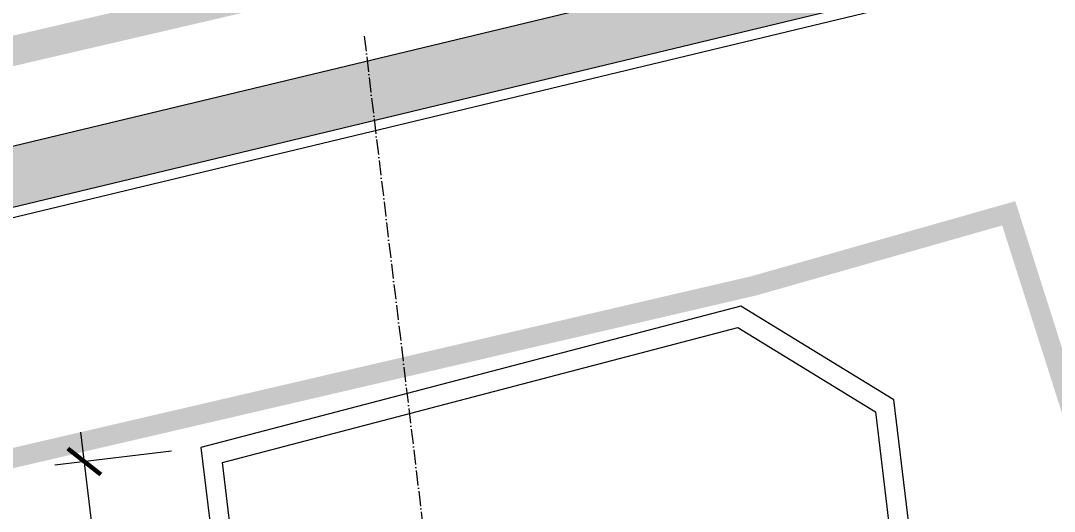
# Model space of a CAD drawing. Header units: millimetres. Extents: x -55734 to 118445, y -16290 to 119028.
# Drawn here: x 62700 to 73129, y 35291 to 40240 of the extents above; entities that cross this region are included whole.
import ezdxf
from ezdxf.xclip import XClip

# ---------------------------------------------------------------- set-up
doc = ezdxf.new("R2010")
doc.units = ezdxf.units.MM
doc.header["$XCLIPFRAME"] = 0
for name, pattern in [('Grid Line', [4.2, 3, -0.6, 0, -0.6]), ('HIDDEN2', [4.7625, 3.175, -1.5875]), ('PHANTOM', [63.5, 31.75, -6.35, 6.35, -6.35, 6.35, -6.35])]:
    doc.linetypes.add(name, pattern=pattern)
doc.layers.get('Defpoints').update_dxf_attribs({"color": 230})
doc.layers.add('CGXD', color=5, linetype='HIDDEN2')
doc.layers.add('RD-AB', color=4, linetype='PHANTOM')
for name, color, linetype, lineweight in [('DIM', 1, 'Continuous', 5), ('HATCH-1', 8, 'Continuous', 5), ('NET THAY 2', 55, 'Continuous', 5), ('NET-CAT', 3, 'Continuous', 15), ('NET-THAY', 2, 'Continuous', 9), ('TRUC', 225, 'Continuous', 5)]:
    doc.layers.add(name, color=color, linetype=linetype, lineweight=lineweight)
doc.styles.add('TA1', font='arial_0.ttf')
doc.dimstyles.new('D_200_KTx2', dxfattribs={"dimtxt": 400, "dimasz": 300, "dimexe": 300, "dimexo": 300, "dimgap": 160, "dimtad": 1, "dimdec": 0, "dimzin": 9, "dimtxsty": 'TA1', "dimblk": 'ARCHTICK', "dimcen": 1, "dimdle": 300, "dimclrd": 256, "dimclre": 256, "dimclrt": 7, "dimadec": 0, "dimazin": 0, "dimtfac": 1, "dimtdec": 0, "dimtix": 1, "dimtmove": 1, "dimatfit": 3, "dimldrblk": 'ARCHTICK', "dimfxl": 0, "dimtolj": 1, "dimtzin": 0, "dimlwd": -1, "dimlwe": -1, "dimarcsym": 0})

# ---------------------------------------------------------------- blocks, each defined once
blk = doc.blocks.new('_ArchTick')
at = {"color": 0, "const_width": 0.15}
blk.add_lwpolyline([(-0.5, -0.5), (0.5, 0.5)], dxfattribs=at)
blk = doc.blocks.new('*D21')
at = {"layer": 'Defpoints', "color": 0, "transparency": 16777216}
for p in [(74574, 43390), (74925, 41929), (44343, 34586)]:
    blk.add_point(p, dxfattribs=at)
at = {"layer": 'DIM', "transparency": 16777216}
for p, q in [((74855, 42221), (74504, 43682)), ((43700, 35977), (74866, 43460)), ((44273, 34878), (43922, 36339))]:
    blk.add_line(p, q, dxfattribs=at)
at = {"layer": 'DIM', "transparency": 16777216, "xscale": 300, "yscale": 300, "zscale": 300}
for p, rotation in [((74574, 43390), 13.50200419172087), ((43992, 36047), 193.5020041917208)]:
    blk.add_blockref('_ArchTick', p, dxfattribs=dict(at, rotation=rotation))
at = {"layer": 'DIM', "color": 7, "transparency": 16777216, "insert": (59198, 40073), "char_height": 400, "attachment_point": 5, "rotation": 13.502, "style": 'TA1'}
blk.add_mtext('\\A1;31452', dxfattribs=at)
blk = doc.blocks.new('A$C1F0A2BF7')
at = {"layer": 'CGXD', "ltscale": 200, "const_width": 200, "elevation": 0}
blk.add_lwpolyline([(96759, 45315), (136492, 50242), (170214, 54174), (170586, 54218), (168912, 58286), (165479, 66501), (165409, 66480), (161217, 75349), (153561, 72891), (130418, 65461), (128403, 71789), (125832, 71058), (118267, 69300), (97389, 64252)], dxfattribs=at)
at = {"layer": 'RD-AB', "ltscale": 30, "const_width": 300, "elevation": 0}
blk.add_lwpolyline([(175144, 53652), (172607, 59818), (167790, 71343), (167566, 71278), (163334, 80229), (152339, 76699), (133013, 70495), (131039, 76696), (124833, 74932), (117345, 73192), (100731, 69175)], dxfattribs=at)
blk = doc.blocks.new('*D70')
at = {"layer": 'Defpoints', "color": 0, "transparency": 16777216}
for p in [(64519, 35933), (63342, 35793), (65476, 27942)]:
    blk.add_point(p, dxfattribs=at)
at = {"layer": 'DIM', "transparency": 16777216}
for p, q in [((64335, 27504), (63306, 36090)), ((64221, 35898), (63044, 35757)), ((65178, 27907), (64001, 27766))]:
    blk.add_line(p, q, dxfattribs=at)
at = {"layer": 'DIM', "transparency": 16777216, "xscale": 300, "yscale": 300, "zscale": 300}
for p, rotation in [((63342, 35793), 96.83064925923405), ((64299, 27802), 276.8306492592341)]:
    blk.add_blockref('_ArchTick', p, dxfattribs=dict(at, rotation=rotation))
at = {"layer": 'DIM', "color": 7, "transparency": 16777216, "insert": (64182, 31840), "char_height": 400, "attachment_point": 5, "rotation": 276.8306, "style": 'TA1', "bg_fill": 3, "box_fill_scale": 1.1, "bg_fill_color": 256, "bg_fill_true_color": 13158600, "bg_fill_transparency": 0}
blk.add_mtext('\\A1;8048', dxfattribs=at)
blk = doc.blocks.new('A$C7BC647D4')
for points in [[(44139, 8967), (45631, -3310), (-3699, -3310), (-3699, 18290), (-8923, 18290), (-11799, 20218), (-11799, 45650), (42773, 45650), (44343, 34586), (74924, 41932), (76806, 36089), (97174, 42649), (104895, 16253)], [(43471, 9491), (44953, -2710), (-3099, -2710), (-3099, 18890), (-8740, 18890), (-11199, 20538), (-11199, 45050), (42252, 45050), (43841, 33849), (74524, 41219), (76419, 35334), (96771, 41889), (104120, 16765)]]:
    blk.add_lwpolyline(points, close=True)
at = {"layer": 'HATCH-1', "const_width": 600}
blk.add_lwpolyline([(43805, 9229), (45292, -3010), (-3399, -3010), (-3399, 18590), (-8831, 18590), (-11499, 20378), (-11499, 45350), (42512, 45350), (44092, 34217), (74724, 41575), (76612, 35712), (96972, 42269), (104507, 16509)], close=True, dxfattribs=at)

msp = doc.modelspace()

# ---------------------------------------------------------------- linework, layer by layer
at = {"layer": 'NET-CAT'}
for p, q in [((69966.2, 37358.8), (64518.5, 35933.5)), ((71510.9, 36414.8), (69966.2, 37358.8)), ((64737.8, 35784.1), (69934.5, 37143.8)), ((69934.5, 37143.8), (71323.8, 36294.7)), ((72426, 28775), (71510.9, 36414.8)), ((71323.8, 36294.7), (72203.7, 28949.8)), ((64518.5, 35933.5), (65475.7, 27942.4)), ((65032.1, 33327.6), (64737.8, 35784.1))]:
    msp.add_line(p, q, dxfattribs=at)
at = {"layer": 'TRUC', "linetype": 'Grid Line', "ltscale": 50}
msp.add_line((66166.3, 40082.7), (70133, 6959.9), dxfattribs=at)

# ---------------------------------------------------------------- block references
at = {"layer": 'NET THAY 2'}
ref = msp.add_blockref('A$C1F0A2BF7', (-55733.8, -33492.4, 0), dxfattribs=at)
XClip(ref).set_block_clipping_path([(-27462.6186291156, 51738.6749988016), (137958.5174097056, 152520.3806320981)])

# ---------------------------------------------------------------- dimensions: what is measured, and where the dimension line sits
at = {"layer": 'DIM'}
dim = msp.add_aligned_dim(p1=(44342.7, 34586), p2=(74925.1, 41929.3), distance=1502.6, dimstyle='D_200_KTx2', dxfattribs=at)
dim.commit()
dim.dimension.update_dxf_attribs({"geometry": '*D21', "text_midpoint": (59198, 40073)})

# ---------------------------------------------------------------- next in the draw order: dimensions: what is measured, and where the dimension line sits
dim = msp.add_linear_dim(base=(63342, 35792.5), p1=(65475.7, 27942.4), p2=(64518.5, 35933.5), angle=96.83065, dimstyle='D_200_KTx2', override={"dimtfill": 1, "dimarcsym": 2}, dxfattribs=at)
dim.commit()
dim.dimension.update_dxf_attribs({"geometry": '*D70', "text_midpoint": (64182.2, 31840.3)})

# ---------------------------------------------------------------- next in the draw order: linework, layer by layer
at = {"layer": 'NET-THAY'}
msp.add_lwpolyline([(43360, 9578.1), (44840.5, -2610.1), (-2999.5, -2610.1), (-2999.5, 18989.9), (-8709.8, 18989.9), (-11099.5, 20591.2), (-11099.5, 44949.9), (42164.8, 44949.9), (43757.8, 33725.6), (74456.9, 41099.6), (76354.3, 35208.5), (96703.8, 41762.5), (103990.8, 16849.9)], close=True, dxfattribs=at)

# ---------------------------------------------------------------- next in the draw order: block references
at = {"layer": 'NET-CAT'}
msp.add_blockref('A$C7BC647D4', (0, 0), dxfattribs=at)

doc.saveas('drawing.dxf')
